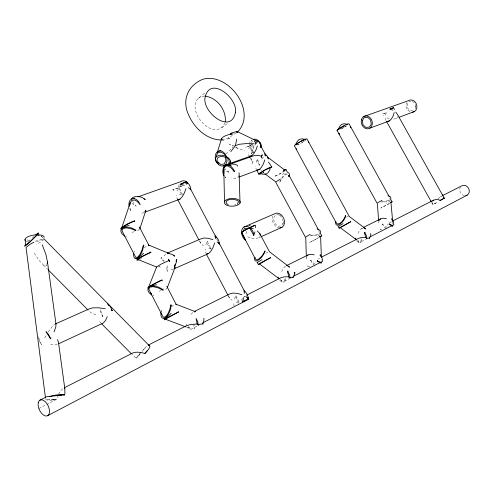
<?xml version="1.0" encoding="UTF-8"?>
<svg xmlns="http://www.w3.org/2000/svg" width="494" height="494" viewBox="0 0 494 494"><rect width="100%" height="100%" fill="white"/><g stroke="black" fill="none" stroke-linecap="round" stroke-linejoin="round"><path stroke-width="0.37" stroke-dasharray="2.47 1.85" d="M264.438 173.474L263.209 172.499L264.265 173.079M252.125 152.276L251.798 153.72L251.792 151.22L252.125 152.276L253.78 152.8L251.804 150.806A7.509 3.736 -64.5 0 1 258.479 142.019M306.49 256.726L306.391 259.264L306.323 256.973M431.645 202.447C431.799 206.276 437.561 203.207 437.091 200.867M194.049 323.873L193.796 326.935L194.34 328.911L194.679 327.355L194.296 325.268M285.069 280.882L285.341 277.894L284.235 281.024L284.408 282.426L285.069 280.882L289.873 278.412M161.025 258.646L161.143 257.43L164.274 261.128M379.028 220.571L378.787 222.961L378.676 221.429M250.903 144.563L250.94 145.02L249.97 145.711L250.927 147.49L251.668 150.738L250.341 148.28A7.503 5.613 70.9 0 1 252.125 139.993L251.18 140.308L249.359 142.451M223.949 140.382L222.708 140.592L222.806 139.79L222.133 139.783M142.037 351.506L146.959 345.788L148.818 345.602M380.238 229.549L380.189 228.913M253.78 152.8L252.527 150.472L254.416 145.779L256.46 143.383L258.455 142.914M46.955 264.278L46.603 265.778L43.472 265.043L38.73 260.011L33.326 251.699M307.91 266.507L307.892 265.797M385.456 115.349L386.271 112.657L382.486 114.021L383.924 115.905M57.946 395.361L56.248 399.541L46.881 404.37M225.042 122.753C215.168 143.618 185.275 111.638 198.261 98.318L205.214 92.724M234.446 299.123L235.712 295.393L239.602 302.791M161.223 310.985L161.334 310.658L161.773 311.195M242.523 298.123L240.893 301.223M245.969 233.755L247.154 230.284M256.133 162.458L257.251 159.253L258.541 161.649L259.535 165.07L258.745 164.99M134.047 251.779L134.158 251.465L134.59 252.008M248.797 148.811L249.878 145.755L245.493 147.49L245.845 147.972M205.837 244.728L207.134 241.103L211.321 249.062L207.536 247.957M41.428 344.713L38.396 336.692L39.162 340.471L41.428 344.713L41.65 344.108M177.612 191.067L178.828 186.893A8.182 5.693 69.9 0 1 179.408 183.731M438.203 198.915L440.16 196.834L441.513 196.143M361.367 238.935L361.552 241.554L361.083 242.937L360.7 241.69L361.367 238.935L360.651 238.886M224.931 177.439L225.332 177.797L225.579 177.198M141.018 351.95A9.386 1.97 -45.1 0 0 137.227 356.699L136.591 358.162L135.473 357.712L132.194 354.278M281.716 271.632L283.124 268.372L285.18 266.322L286.335 266.112M137.227 356.699L136.591 358.162L141.377 352.21M358.169 233.298L359.465 230.315L362.824 227.715M180.526 185.108C179.964 188.671 175.376 188.27 172.795 189.752L175.129 191.968M252.422 163.36L252.99 161.266L252.397 163.162L252.99 163.607M41.002 235.7L42.62 237.342L41.774 238.985L38.662 240.454L33.888 241.461M279.079 214.748L275.461 214.976L273.466 218.404L274.448 222.948L277.764 226.209L281.389 226.017L283.389 222.763L282.426 218.015L279.277 214.773M282.722 223.967L283.482 222.603L283.111 220.966M382.029 224.504L382.362 223.918L385.956 227.487L388.395 223.875M44.695 337.964L46.51 334.92M415.244 108.674L415.88 107.612M310.269 260.783L310.67 260.128L314.474 264.099L315.993 261.839M228.197 172.634L228.747 171.832L225.851 169.942L225.134 168.794M251.514 142.729L252.687 141.031L253.916 140.722M58.545 394.144L60.898 390.569L63.294 388.29M140.592 353.506L138.258 356.106M239.176 175.543L237.738 177.537L235.07 178.377L231.698 177.902M247.611 236.848L252.033 238.164L256.133 238.429L259.122 237.589L259.974 236.398M48.319 331.882L51.839 327.016L54.575 324.299M393.693 119.153L396.312 118.307L397.645 116.603M139.53 229.043L138.684 230.099L136.4 231.167M164.027 255.923L165.947 253.694M435.486 203.059L434.374 203.627L437.023 202.268M167.324 287.724L165.978 289.181L164.206 289.904M191.079 314.258L193.08 312.128M43.947 239.522L40.385 242.202L36.624 244.234M28.343 241.813L28.356 241.801A9.645 3.439 -8 0 1 25.799 240.881M225.875 153.943L232.958 147.243M251.31 147.027L253.755 144.563M243.017 297.647L245.882 295.536M256.812 141.222L254.435 143.081M318.377 259.109L319.519 258.121M389.463 222.961L390.532 222.047L392.008 221.868M254.336 144.087L257.794 141.692M144.316 247.815L146.823 245.79M198.261 98.318L200.755 96.775L204.312 96.114M319.779 234.977L316.024 237.052M284.692 170.591L280.58 173.326L274.17 176.512L275.8 175.883A7.466 0.809 -28.4 0 0 285.538 170.263M390.587 200.83L386.394 203.238M221.825 127.785L228.339 122.876M261.561 159.049L263.938 157.259M171.486 306.731L174.061 304.786M235.916 132.96L228.981 137.77L222.362 139.759L222.708 140.592M282.296 174.617L285.841 172.215M251.798 150.985L252.527 150.472M145.014 348.251L144.964 348.282A9.386 1.97 -45.1 0 0 141.982 350.962M265.753 253.261L268.211 251.841M304.119 141.117L300.346 143.353M181.73 185.775L179.946 186.806M344.479 126.995L346.158 125.995M343.923 127.329L339.965 129.311M319.488 237.244L309.701 242.431L318.778 237.589M389.68 203.361L380.818 208.06L389.087 203.645M187.739 327.09L190.283 329.615L192.197 328.627L193.79 328.701M194.679 327.355L197.402 325.947M279.678 280.191L282.093 282.407L283.167 281.858L284.093 282.185M356.705 240.899L358.996 242.869L359.953 242.375L360.768 242.696M361.552 241.554L366.264 239.133M38.853 408.501L46.214 404.709M252.78 144.094L250.94 145.02M141.624 258.541L141.377 258.658A8.83 0.865 -27.5 0 1 139.882 259.313M261.962 173.301L263.728 172.462L263.209 172.56M249.878 145.755L245.493 147.49M249.97 145.711L250.477 145.477A7.521 1.093 -28.3 0 0 253.391 143.884M346.498 217.125L348.338 216.292M296.857 144.946L299.08 143.939M259.122 237.589L260.511 236.966M432.763 204.46L433.152 204.294M227.456 139.234L229.642 138.326L228.981 137.77M287.52 173.919C283.463 175.117 281.314 179.31 279.548 182.836L280.092 180.934A7.453 2.785 -53.1 0 1 287.218 173.073M396.312 118.307L397.713 117.782M222.806 139.79L222.362 139.759M141.803 213.198L143.791 212.587M158.444 266.846L159.926 266.408L160.217 267.649L159.358 266M234.65 204.948L235.879 204.609M170.93 269.724L173.635 269.045M234.749 145.02L232.291 145.637L229.42 144.446L233.409 146.329M57.31 344.392L54.284 345.096L49.993 344.398M131.96 232.273L135.189 231.575M361.454 228.395L363.17 228.03M440.16 196.834L441.92 196.476M159.056 291.12L161.044 290.756M53.827 399.492L51.858 399.825L45.627 398.886A10.257 2.272 -9.8 0 0 52.877 400.054L56.248 399.541L48.992 399.387M411.101 101.301L409.007 101.653L407.124 104.543L407.828 108.439L410.705 110.94L413.972 110.502M52.877 400.054L56.248 399.541M244.505 296.227L246.722 296.252M381.986 201.564L385.363 201.361L388.062 200.428L389.55 198.946L389.538 197.785M311.245 235.2L314.913 234.996L317.747 234.033L319.198 232.495L318.97 230.686M228.747 171.832L228.172 171.782A7.768 4.045 -1.5 0 1 223.85 169.189M102.11 316.413L102.919 316.518L100.054 308.948M307.731 266.322L309.781 266.723M380.096 229.37L381.559 229.679M186.528 327.158L189.999 327.991L190.283 329.615M236.064 147.583L238.719 148.836L244.728 150.225M236.163 302.39L239.954 303.464M179.285 194.247L183.07 195.389M228.172 137.863L229.642 138.326M386.833 117.819L389.618 118.745M95.762 314.795L90.927 312.721L88.587 310.603M235.502 147.156L238.719 148.836M166.898 270.774L167.861 271.292L167.046 265.63L166.75 268.557L167.386 270.971L167.861 271.292M189.999 327.991L188.362 326.559M357.94 240.899L358.786 241.405L358.996 242.869M29.245 241.097L27.528 240.065L27.417 238.454M280.932 280.191L281.839 280.82L282.093 282.407M164.076 261.493L162.94 260.696L161.198 258.201L161.143 257.43M251.205 153.288L251.798 153.72M281.839 280.82L280.234 279.406M412.404 101.233L415.17 103.691M386.147 228.913L383.906 227.018L382.362 223.918M358.786 241.405L357.465 240.053M259.535 165.07L257.67 161.896L257.251 159.253M228.277 295.85L229.352 297.888L232.081 300.315M314.703 265.642L312.338 263.53L310.67 260.128M249.933 156.277L248.655 155.122L248.254 152.455M199.545 241.165L200.62 243.209L203.417 245.777M257.343 170.059L256.034 168.855L255.608 166.138M41.002 235.842L42.62 237.342M260.381 169.331L261.499 170.374M279.227 214.81L280.394 215.903M43.472 265.043L47.77 269.384M102.919 316.518L100.739 312.535L100.189 309.664M250.304 158.191L253.014 162.131M99.603 321.489L101.184 323.317M178.118 199.638L176.982 198.224L176.809 195.161M206.64 253.922L205.393 252.298L205.115 249.013M188.949 186.38L189.023 186.726M216.52 238.645L217.934 241.319M182.724 194.735L178.939 187.535A7.466 1.056 -27.7 0 1 172.795 189.752M129.564 208.567L131.089 211.512L129.947 206.924M186.164 324.058L187.109 325.879M199.712 240.745L200.62 243.209M228.531 295.585L229.352 297.888M432.824 204.423L432.343 201.898M385.308 118.381L386.042 120.567M392.285 222.121L392.755 223.733M132.824 201.256L133.454 203.244L136.14 206.171L133.454 204.479A8.589 5.156 17.9 0 1 131.917 202.682M224.733 175.845L225.332 177.797M250.952 158.166L251.625 160.649M126.513 236.373L126.674 236.972M153.387 294.955L153.628 295.955M415.3 104.296L415.942 107.494M415.695 106.117L415.905 107.47M233.804 303.594L234.119 306.459M161.334 310.658L161.476 311.992M321.403 259.745L321.44 260.227M409.872 111.712A6.249 5.317 70.4 0 1 406.809 102.462M386.271 112.657A5.903 0.642 -29.1 0 1 382.486 114.021M346.862 125.742A6.848 0.803 -28.9 0 1 339.409 129.798M390.47 199.366A6.916 3.544 -4.1 0 1 381.022 201.929M306.502 139.611A7.188 0.889 -28.6 0 1 301.081 143.137A7.188 0.889 -28.6 0 1 295.171 145.792M320.254 232.927A7.515 3.693 -1.7 0 1 310.084 235.552M279.573 227.888A7.694 5.718 66.2 0 1 273.559 223.504A7.694 5.718 66.2 0 1 273.046 215.724M257.034 141.383A7.521 1.093 -28.3 0 1 254.719 143.069M238.874 302.587A7.564 5.286 63.7 0 1 235.712 295.393M211.321 249.062A7.484 5.236 66.8 0 1 207.134 241.103M186.751 182.595A8.219 1.167 -27.7 0 1 185.25 183.873M182.669 185.54A8.219 1.167 -27.7 0 1 179.507 187.269L178.939 187.535A7.429 5.168 69.9 0 0 182.039 194.593M29.3 240.862A9.633 0.63 -43.5 0 1 30.325 239.868M32.376 237.929A9.633 0.63 -43.5 0 1 34.376 236.107M42.966 239.071A9.645 3.439 -8 0 1 34.876 241.856M464.416 195.575A5.366 4.582 59 0 1 460.402 187.22"/><path stroke-width="0.74" d="M171.523 305.36L170.918 304.922L169.584 310.01L167.491 314.524L165.187 317.049L163.137 317.092L148.824 289.354L149.775 287.193L153.091 286.656L158.123 287.854L162.989 290.145L163.032 288.953M368.987 238.164L367.752 238.071L366.789 238.565L365.659 237.595L364.51 232.433L365.233 232.483M57.545 339.557L58.483 342.416L64.838 388.889L64.918 393.57L64.492 394.879L46.726 396.707L39.934 400.159M129.02 206.35A8.602 5.693 69.8 0 1 131.737 198.928A8.602 5.693 69.8 0 1 138.697 201.811L140.24 204.782L137.264 201.496L135.498 200.49L134.207 199.977L131.67 200.521L130.15 203.003L129.971 204.602M261.351 157.166L262.141 154.906L261.351 157.166L262.153 157.253M202.843 323.675L202.799 324.194L203.738 321.372L203.973 318.284M198.292 325.132L197.125 323.99L196.069 318.432L197.662 321.501L198.292 325.132L200.206 324.15L202.244 323.984M236.669 139.16L235.465 145.613L230.846 151.615M176.018 261.412L176.586 259.474L176.302 262.425L174.444 267.093L174.567 265.871M225.276 121.672C226.48 109.829 216.767 97.404 204.856 96.108M268.464 162.001L271.793 167.003L270.187 167.775L269.804 169.998L267.692 173.135M392.816 225.894L392.965 225.116L393.86 224.659L393.471 221.72L391.662 218.737L391.575 219.188M335.957 221.713L335.667 222.998A7.256 3.162 -53 0 0 339.495 224.424A7.256 3.162 -53 0 0 345.226 217.422L345.652 215.495C344.065 219.027 341.86 223.319 337.705 224.115L336.433 223.226L294.344 145.804A7.188 0.889 -28.6 0 1 300.21 141.58A7.188 0.889 -28.6 0 1 306.959 138.919L349.246 216.415L365.881 228.969L364.276 228.172M47.134 263.53L47.486 262.03L45.93 254.534L42.243 244.771M260.604 145.86L260.888 144.791L260.721 147.44L260.307 146.872M174.444 267.093L175.247 264.086M143.958 245.586L143.353 245.148L141.988 250.088L139.913 254.546L137.672 257.152L135.733 257.38L122.024 230.834L122.963 228.685L126.124 227.882L130.867 228.605L135.77 230.519L135.77 229.796M321.279 262.715L321.532 261.82L322.607 261.264L322.131 258.072L320.192 254.787L320.044 255.305M394.175 112.607L393.168 115.942L391.495 118.893L389.476 120.857L369.969 128.144M292.954 277.295L292.806 277.776L294.109 275.547L294.912 272.892L294.165 272.324M217.237 152.689L221.534 138.672L222.819 137.202L225.542 135.702L230.717 133.936L231.513 133.047L237.015 131.342L237.67 132.411L236.459 132.602M232.952 133.738L230.741 134.658L231.204 133.213M247.562 297.468L248.278 298.827L242.449 301.815L243.715 298.03M130.15 203.003L121.641 228.074L122.703 226.968L127.711 224.091M255.17 257.312L254.731 258.603A7.978 2.933 -52.8 0 0 258.016 260.332A7.978 2.933 -52.8 0 0 264.432 252.829L265.087 250.89C263.067 254.472 260.746 258.942 256.411 259.93L255.367 258.961L241.64 232.693A7.237 5.224 66.4 0 0 245.722 240.38L241.535 232.069A7.966 5.755 66.4 0 1 249.186 227.252L253.762 235.403L254.953 231.884M264.79 159.821L263.413 163.804L261.443 167.262L259.27 169.491L239.17 177M257.349 146.014L255.966 149.972L253.996 153.418L251.841 155.672L229.278 163.681L230.778 161.624M214.668 242.931L213.075 247.438L210.907 251.236L208.604 253.552L174.333 268.736M54.05 331.845L55.822 326.942L56.001 324.262L47.486 262.03M186.01 188.566L184.379 192.956L182.224 196.723L179.983 199.113L145.162 212.117M167.324 287.724L175.191 267.007L174.024 268.532M168.911 260.573L168.59 259.257L169.745 261.474L168.911 260.573L160.816 264.265L156.586 267.026L148.558 287.323L152.189 284.982M237.379 166.194L237.355 165.336A7.768 4.045 -1.5 0 0 229.463 164.144A7.768 4.045 -1.5 0 0 223.751 167.392M107.272 316.654L105.438 320.649L103.265 323.027L58.706 343.744M294.251 273.88L294.869 272.583M216.298 156.4L216.502 155.097L218.058 152.77L220.54 152.158L221.787 152.572L223.461 153.393L226.246 156.24L224.869 153.665A7.793 5.644 70.8 0 0 217.706 151.528A7.793 5.644 70.8 0 0 215.569 159.593M224.733 167.028L225.363 165.786L226.616 165.373M224.523 201.694L223.782 168.75L225.178 166.114L227.858 165.861L231.303 168.071L234.23 171.585L234.786 170.77M295.393 144.915L297.425 141.154L299.117 139.549L301.902 138.795L305.712 139.475M338.05 129.539L340.057 125.939L341.558 124.451L344.299 123.698L347.819 124.377M389.426 224.202L392.051 225.215L392.847 226.277L391.47 225.888L389.426 224.202L389.766 223.609M50.573 338.785L48.505 334.352L46.01 331.659L50.573 338.785L51.018 338.032M317.29 261.005L320.291 262.048L321.298 263.141L319.735 262.74L317.29 261.005L317.691 260.338M64.658 387.599L132.874 352.944C136.869 351.413 141.043 352.488 145.001 353.445L147.28 350.474M237.67 132.411L236.892 131.941L237.015 131.342M144.81 211.846L145.897 210.234L139.956 228.512L139.382 226.999L148.99 245.518L148.49 244.968L168.244 253.144M237.311 204.108L238.448 201.947L238.022 200.916C234.798 198.81 230.476 198.816 227.036 200.459L226.011 202.62L227.104 203.997L228.271 204.522M223.763 167.88L225.171 165.861L227.833 164.99L231.235 165.459M121.228 229.29L122.456 227.697L125.322 226.332L129.249 225.48M320.39 236.601L320.606 236.33L321.403 257.658M148.219 288.187L149.521 286.718L152.485 285.483L156.518 284.742M307.28 255.83L308.077 254.941L310.831 254.262L314.221 254.842M145.008 353.445L147.119 351.135A9.386 1.97 -45.1 0 0 149.361 345.788L43.762 238.645M432.849 201.015L433.658 200.138L435.974 199.496L438.808 199.737L440.061 200.441L442.704 199.082L441.605 199.65M379.423 220.145L380.621 218.861L383.27 218.181L386.444 218.669M143.618 253.231L138.19 258.146L136.535 258.936L136.078 258.331M171.239 313.208L168.312 316.111L165.706 318.062L163.952 318.673M238.269 131.287C256.874 110.594 227.814 71.803 202.645 79.33C187.763 85.536 181.662 100.344 188.597 114.892C194.235 127.94 206.634 139.956 221.571 139.956M156.586 267.026L137.857 259.467L142.044 256.645L150.905 252.298L150.547 251.847M338.1 129.706L344.726 125.538M295.999 144.6L299.475 142.223M390.939 202.491L392.674 221.244M305.922 236.873L310.213 234.36M321.205 236.212L321.73 235.792L320.501 233.52L320.421 231.278A7.515 3.693 -1.7 0 0 319.112 229.79L317.086 228.957M242.616 232.038L243.141 231.618M337.915 225.956L339.1 228.135L350.851 221.658L340.156 227.629L356.711 239.985M377.743 202.793L381.942 200.366M247.358 299.259L248.482 298.728L247.766 297.369M280.351 179.019L276.214 181.749M217.267 163.057L217.379 163.261A7.793 5.644 70.8 0 0 224.758 165.28A7.793 5.644 70.8 0 0 226.493 156.703L226.209 156.376A7.793 5.113 16.7 0 0 216.965 156.376A7.793 5.113 16.7 0 0 217.094 162.934L218.336 162.291L220.571 164.422L224.072 164.039L225.943 160.581L225.301 157.277L221.781 156.332L218.187 157.259L216.959 159.821L217.243 160.976L218.336 162.291M225.301 157.277L226.388 156.499M391.421 202.33L392.1 201.855L390.958 199.786M261.974 259.702L257.646 262.252M343.052 223.646L338.791 226.11M35.889 235.021L36.939 234.539M185.818 326.892L165.268 319.167L178.488 312.017L178.13 311.566M246.796 229.315L255.151 225.258L255.515 227.777M440.061 200.441L444.304 198.261L397.429 114.373L395.694 112.058M244.277 230.766L246.166 229.679M33.814 242.258L29.986 244.326L26.04 247.445L45.504 398.139M300.797 141.445L304.465 139.765M242.449 301.815L244.999 300.469M47.646 415.701L467.133 195.155M152.825 284.618L162.013 280.018L162.242 280.907M202.688 322.872L248.371 299.401L248.278 298.827A7.571 5.298 63.7 0 0 243.987 290.688L244.339 293.529M246.568 295.184L280.882 277.752L283.84 276.906L288.163 276.739L290.052 277.992L291.12 277.443L292.491 277.535M293.022 276.467L319.735 262.74M370.012 236.91L391.47 225.888M127.952 223.98L134.615 220.886L134.745 221.38M148.317 345.096L186.287 325.805L189.894 324.706L197.125 323.99M321.557 257.084L358.236 238.454L361.034 237.626L365.659 237.595M392.588 221.003L433.658 200.138M442.192 195.803L461.878 185.8A5.366 4.582 59 0 1 468.886 188.998A5.366 4.582 59 0 1 465.823 195.593M194.438 311.448L229.803 293.862L232.921 293.072L237.268 293.38L241.974 294.727M286.526 265.655L308.077 254.941M363.51 227.37L380.621 218.861M340.78 227.413L339.1 228.135M255.534 140.376L237.565 131.707L236.892 131.941M261.203 236.651L282.055 227.265M55.266 323.99L89.241 308.861L92.792 307.861L98.522 307.799L105.271 308.694M243.943 227.03L274.794 213.735A7.694 5.718 66.2 0 1 283.877 218.638A7.694 5.718 66.2 0 1 280.222 227.87M178.488 312.017L178.383 312.06A8.923 0.327 -27.9 0 0 167.287 317.858A8.923 0.327 -27.9 0 0 165.867 319.13M167.349 253.101L200.891 238.88L203.942 237.997L208.246 238.275L212.945 239.664M443.945 198.409L444.304 198.261M49.838 396.466L49.888 396.447A10.257 2.272 -9.8 0 1 62.559 394.558L64.492 394.879L62.559 394.558M320.606 236.33L319.371 236.836L321.73 235.792M391.155 202.305L390.26 202.657L392.1 201.855M399.115 117.257L414.534 111.496M149.336 345.8L148.818 345.602M184.311 185.349L180.477 184.182L186.621 181.977L187.578 183.311M392.779 110.113L389.902 109.149L393.675 107.803L394.298 109.563M138.011 196.865L181.063 181.545A8.182 5.693 69.9 0 1 186.176 181.57L186.621 181.977A7.435 5.181 69.9 0 1 190.801 189.894L188.492 187.664M229.766 164.224L255.015 155.32L258.967 155.536L261.406 156.308M363.578 116.621L408.452 100.659A6.249 5.317 70.4 0 1 416.572 104.438A6.249 5.317 70.4 0 1 412.28 112.212M218.49 151.343L221.046 150.479M235.78 145.508L239.534 144.242L245.993 143.612L253.811 143.754M162.013 280.018L161.816 280.086A8.892 0.624 -27.7 0 0 152.201 284.896A8.892 0.624 -27.7 0 0 147.947 287.909M228.673 164.613L230.395 162.94L230.377 160.606L228.883 158.259L226.61 156.66L228.79 159.488L229.278 162.156L227.993 164.138L224.548 165.039M132.207 198.928L134.843 198.075M249.933 156.277L251.841 155.672M165.268 319.167L166.182 318.889M387.531 121.45L389.476 120.857M257.343 170.059L259.27 169.491M138.382 259.467L137.857 259.467M178.118 199.638L179.983 199.113M150.905 252.298L150.793 252.329A8.83 0.865 -27.5 0 0 139.722 257.874A8.83 0.865 -27.5 0 0 138.623 259.813M267.161 173.641L264.321 174.351L260.221 173.721M61.509 395.132L55.575 395.632M270.187 167.775L265.426 169.8L260.011 173.511M206.64 253.922L207.949 253.675M134.615 220.886L134.498 220.904A8.799 1.149 -27.3 0 0 124.871 225.431A8.799 1.149 -27.3 0 0 120.888 228.92M194.278 311.93L195.47 311.726L175.833 304.137L176.438 304.915L166.793 286.304M346.8 124.593L347.603 124.507M271.793 167.003L271.194 167.052A7.546 0.877 -28.3 0 0 261.203 172.097A7.546 0.877 -28.3 0 0 261.172 173.629M223.047 165.83L225.665 165.83M257.745 140.296L254.404 141.123L254.916 141.494M168.633 253.644L167.664 253.138L172.443 254.484L174.728 256.102L173.314 255.534M288.86 276.912L287.44 271.169L288.484 271.237M39.112 235.311L37.217 234.78A9.645 3.439 -8 0 0 27.849 236.78A9.645 3.439 -8 0 0 25.336 240.454M253.286 228.753L249.631 227.654L249.087 227.925A7.935 0.599 -28.1 0 0 241.436 232.742M143.989 198.971L145.279 199.434L142.581 197.711A8.589 5.156 17.9 0 0 131.472 199.113M370.302 233.526C371.914 234.384 369.703 237.219 369.308 238.404L369.345 237.256M111.656 310.356L112.237 310.615L110.261 306.434L107.822 303.94L109.026 305.755M267.921 158.679L268.477 158.926L266.828 155.567L264.92 153.93L265.297 156.123M387.994 195.538L389.754 196.34A6.916 3.544 -4.1 0 1 390.47 199.366M167.664 253.138L169.041 253.755M288.014 266.217L289.583 267.18L269.508 251.767L259.714 233.415L257.183 230.902M217.496 163.218L218.626 164.008M265.056 173.931L275.51 181.724L305.78 237.904L306.305 256.207M267.544 157.098L284.785 170.09L283.433 170.356L285.057 169.726A7.466 0.809 -28.4 0 1 285.538 170.263M279.098 278.801L259.535 263.944L270.718 257.64L269.094 258.418A7.966 0.327 -28.1 0 0 260.357 263.135A7.966 0.327 -28.1 0 0 259.356 264.129M364.51 232.433L366.369 235.533L366.789 238.565M246.08 296.826L248.278 298.827M287.44 271.169L289.54 274.683L290.052 277.992M217.088 241.875L219.342 243.993L218.638 242.653M247.951 299.006L248.371 299.401M248.568 228.327L244.629 228.321L242.684 232.032M259.424 142.976L260.758 144.31L259.418 141.834A7.503 5.613 70.9 0 0 253.249 139.413M48.307 269.922L88.049 310.059M101.721 323.86L131.256 353.692M150.411 292.689L151.485 293.776M260.468 146.391L261.412 147.428L260.9 144.378A7.509 3.736 -64.5 0 0 259.066 142.05M443.451 197.359L444.242 198.298M135.77 230.519L135.603 230.309A8.799 5.076 17.7 0 0 122.747 227.944A8.799 5.076 17.7 0 0 124.982 236.194M162.989 290.145L162.717 289.762A8.861 5.045 20.6 0 0 149.929 286.681A8.861 5.045 20.6 0 0 151.744 294.998M111.434 309.398L112.237 310.615M64.56 388.469L64.838 388.889M247.655 297.444L248.457 298.747M386.419 121.234L431.268 201.774M389.161 196.532L349.036 123.846A6.848 0.803 -28.9 0 0 341.558 127.026A6.848 0.803 -28.9 0 0 337.692 130.422M337.019 130.391L377.416 203.831L378.62 220.664M355.174 238.083L355.785 239.207M285.946 169.646L287.156 171.875L289.046 173.301A7.453 2.785 -53.1 0 1 289.379 174.833L288.848 176.747L288.724 175.364M289.033 175.345L318.605 230.013M261.054 146.428L265.963 155.524M257.565 140.296L258.208 141.488M264.92 153.93L265.568 155.135M249.316 156.351L249.976 157.58M256.75 170.189L258.899 174.191M215.773 160.247L217.132 162.804M278.023 277.091L279.011 278.949M256.985 262.011L258.319 264.525M190.443 188.745L216.236 237.626M218.749 242.375L244.901 291.935M180.477 184.182A7.472 1.056 -27.7 0 1 186.621 181.977L187.319 183.299M215.372 238.621L215.112 235.965L215.816 237.305M177.698 199.588L198.829 239.8M206.467 254.336L227.919 295.171M221.534 138.672L221.683 139.172M320.192 254.787L320.612 256.25M259.714 233.415L260.233 235.206M170.918 304.922L170.973 305.15A8.96 4.174 -68.8 0 1 165.589 317.519A8.96 4.174 -68.8 0 1 160.964 312.455M143.353 245.148L143.402 245.364A8.83 3.791 -67.2 0 1 138.048 257.553A8.83 3.791 -67.2 0 1 133.769 253.2M430.947 200.947L431.021 201.336M257.535 140.296L257.874 142.358M234.23 171.585L234.137 171.004A7.805 5.669 69.9 0 0 225.752 165.496A7.805 5.669 69.9 0 0 223.85 175.691M25.009 239.46L25.744 245.141L29.683 242.017L37.167 234.798L40.922 235.064A9.645 3.439 -8 0 1 44.127 237.453M161.612 313.332L161.748 314.666M186.621 181.977L186.794 184.453M223.782 168.75L223.936 173.252M230.717 133.936L230.741 134.658M239.09 172.77L240.028 202.948A7.916 3.903 -1.6 0 1 226.987 205.313A7.916 3.903 -1.6 0 1 229.84 198.637A7.916 3.903 -1.6 0 1 240.028 202.948M389.902 109.149A5.909 0.648 -29.1 0 1 393.675 107.803M253.762 235.403A7.243 5.23 66.4 0 0 249.631 227.654A7.212 0.543 -28.1 0 1 255.151 225.258M186.862 181.953A8.219 1.167 -27.7 0 1 186.751 182.595M215.112 235.965A7.49 5.243 66.8 0 1 219.342 243.993M35.976 234.73A9.633 0.63 -43.5 0 1 37.204 234.767L34.827 237.256A9.633 0.63 -43.5 0 1 26.219 245.148A9.633 0.63 -43.5 0 1 25.984 244.283M235.471 112.144C231.451 135.27 202.355 112.422 205.022 97.744C209.549 75.168 237.738 97.713 235.471 112.144M362.263 120.709L363.041 124.834L365.893 127.458L369.376 127.082L371.303 124.056L370.525 119.906L367.647 117.276L364.164 117.677L362.263 120.709M389.365 107.655L389.365 107.655M249.661 225.227L250.001 225.264L249.661 225.227M442.556 195.099L442.26 194.84L442.624 195.488L442.556 195.099M350.752 127.014L350.468 126.754L350.839 127.433L350.752 127.014M339.193 133.998L338.822 133.324L339.193 133.998M308.707 142.284L308.41 142.006L308.799 142.717L308.707 142.284M296.641 149.589L296.258 148.879L296.641 149.589M361.577 119.282A6.632 5.44 70.3 0 0 367.66 128.872A6.632 5.44 70.3 0 0 371.142 118.949A6.632 5.44 70.3 0 0 361.577 119.282M38.266 402.795A8.682 4.817 65 0 0 45.429 415.942A8.682 4.817 65 0 0 47.739 405.012A8.682 4.817 65 0 0 38.266 402.795"/></g></svg>
